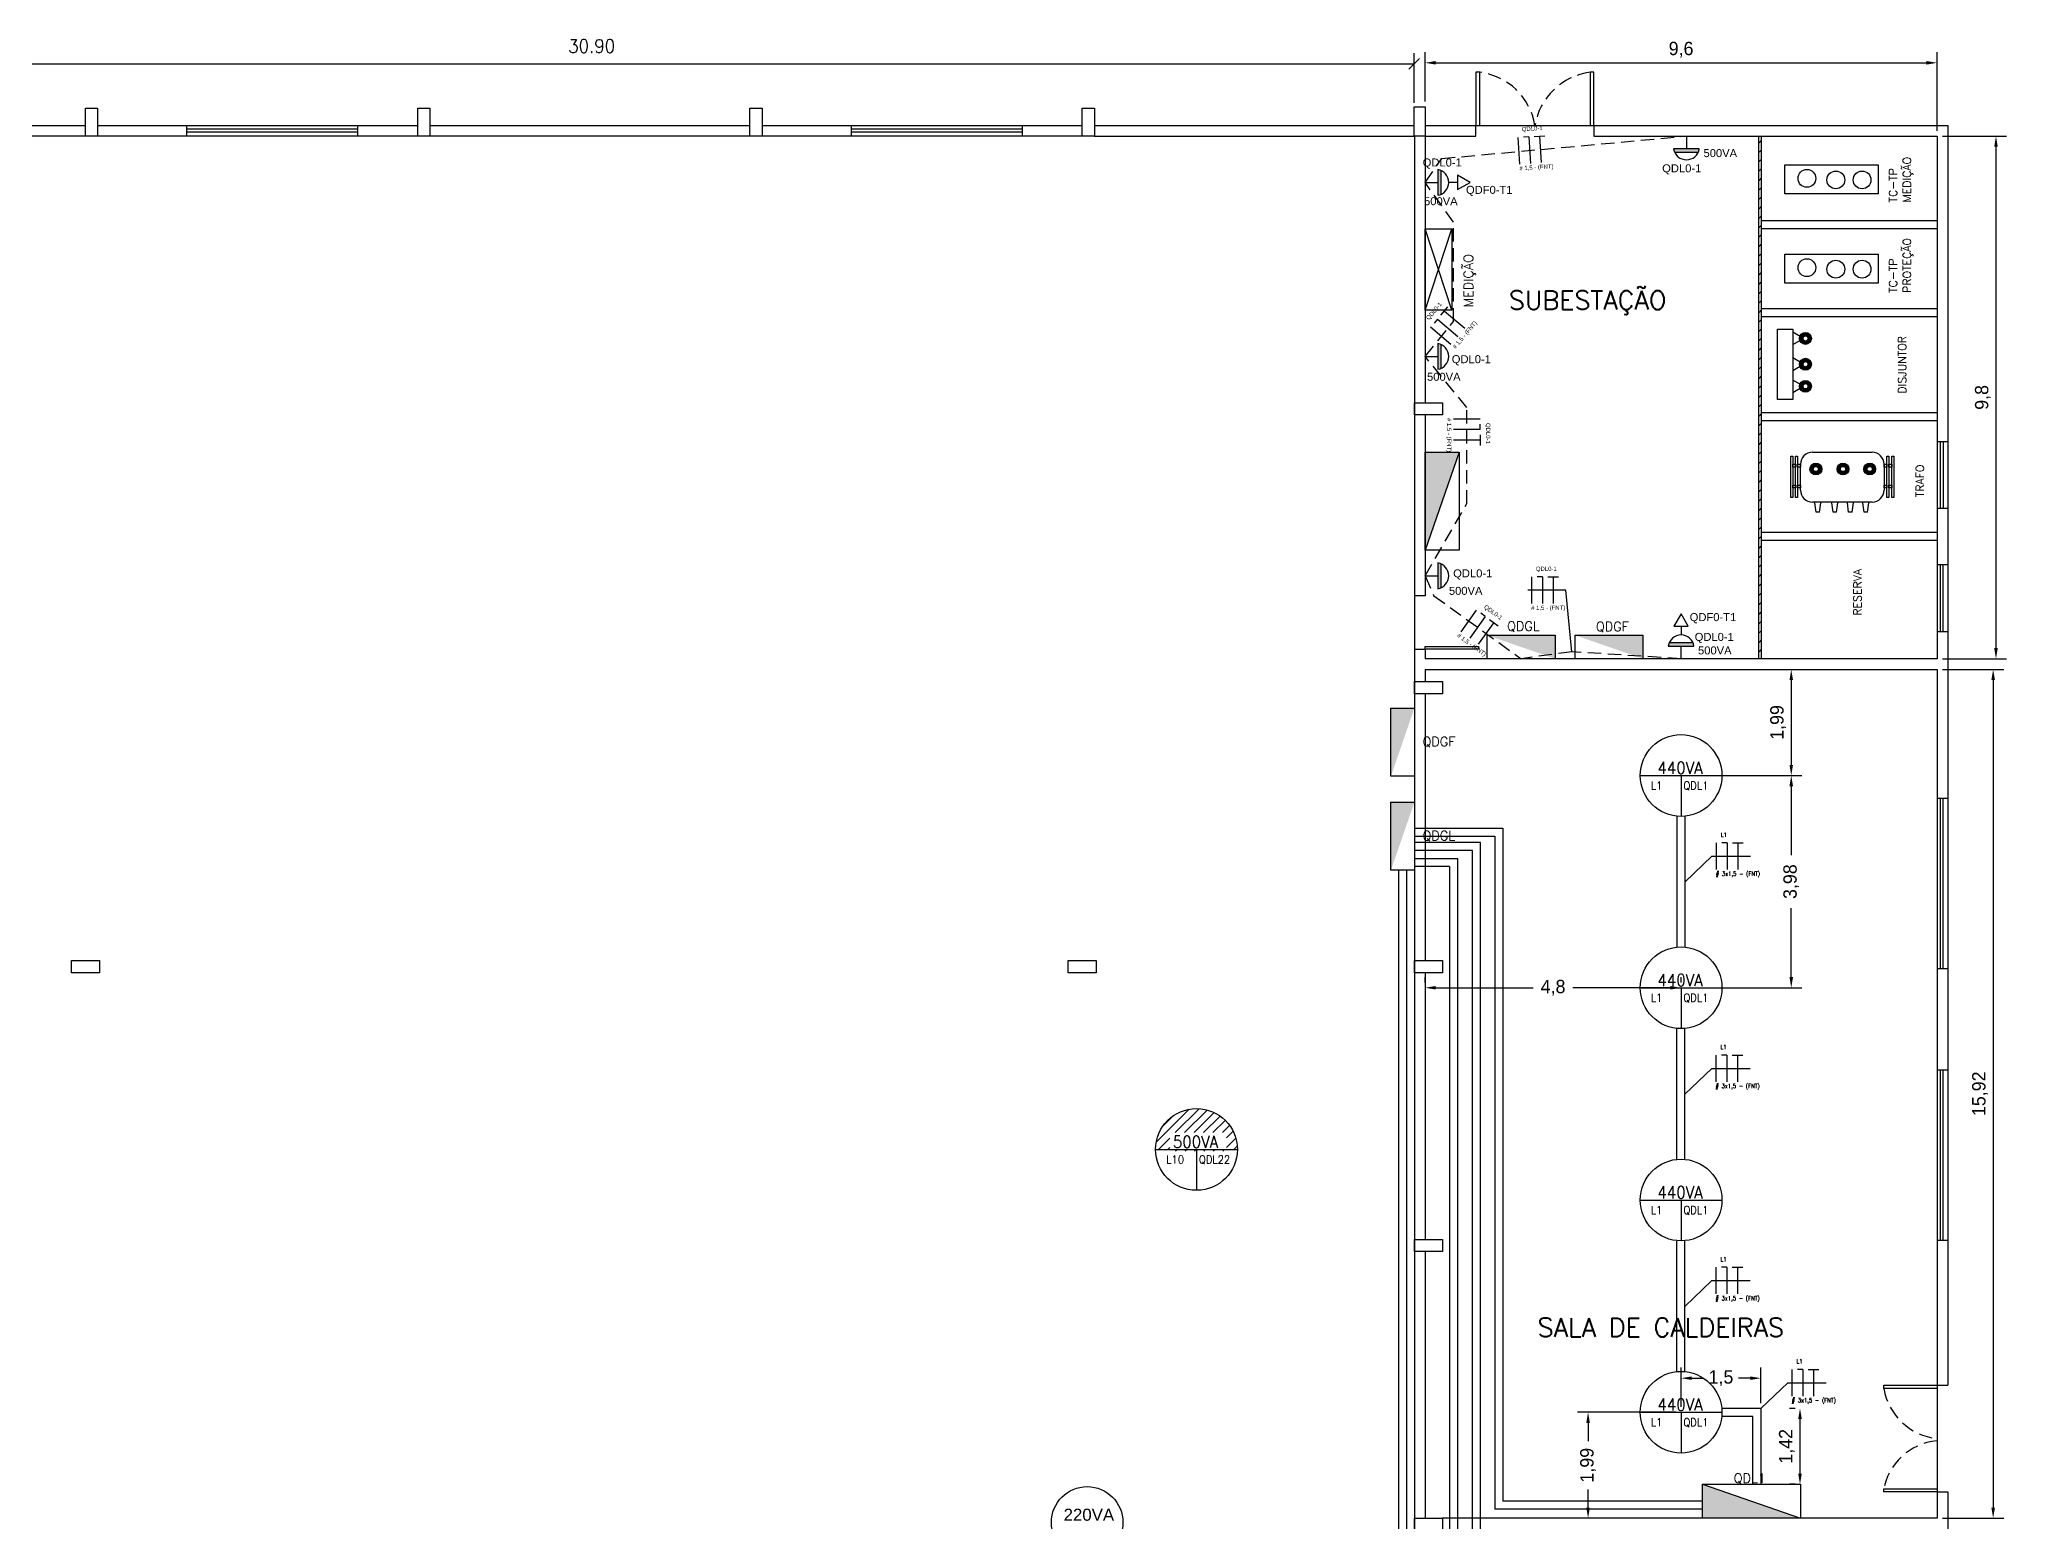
# Model space of a CAD drawing. Extents: x 196 to 608, y -49 to 226.
# Drawn here: x 374.36 to 411.25, y 34.85 to 62.64 of the extents above; entities that cross this region are included whole.
import ezdxf

# ---------------------------------------------------------------- set-up
doc = ezdxf.new("R2010")
doc.units = 0
doc.header["$MEASUREMENT"] = 0
doc.linetypes.add('DASHED2', pattern=[0.375, 0.25, -0.125])
for name, color, linetype in [('_ARQ', 5, 'Continuous'), ('_ARQ-TEXTO', 4, 'Continuous'), ('_COTAS', 4, 'Continuous'), ('_ELT-ELETROCALHAS', 1, 'Continuous'), ('_ELT-LUMINARIAS', 3, 'Continuous'), ('_ELT-MÁQUINAS', 3, 'Continuous'), ('_ELT-PONTO', 2, 'Continuous'), ('_ELT-PONTO-TEXTO', 4, 'Continuous'), ('_ELT_ELETRODUTO_COT', 1, 'Continuous'), ('_ELT_ELETRODUTOS', 6, 'Continuous'), ('ELET_FIAÇÃO', 1, 'Continuous')]:
    doc.layers.add(name, color=color, linetype=linetype)
doc.styles.add('ARIAL', font='arial.ttf')
doc.styles.add('ROMANS', font='romans')
doc.styles.add('textstyle3', font='romans')
doc.styles.add('textstyle4', font='arial.ttf')
doc.styles.add('textstyle5', font='')
doc.styles.add('textstyle6', font='Standard')
doc.styles.get('textstyle5').set_extended_font_data('Standard')
doc.dimstyles.new('QCADDimStyle', dxfattribs={"dimscale": 0, "dimtxt": 0.25, "dimasz": 0.2, "dimexe": 0.2, "dimexo": 0.1, "dimgap": 0.1, "dimtad": 1, "dimtxsty": 'Standard', "dimcen": 2.5, "dimadec": 1, "dimazin": 3, "dimtfac": 1, "dimtmove": 2, "dimatfit": 3, "dimarcsym": 0})

# ---------------------------------------------------------------- blocks, each defined once
blk = doc.blocks.new('_OBLIQUE')
at = {"color": 0, "linetype": 'ByBlock'}
blk.add_line((-0.5, -0.5), (0.5, 0.5), dxfattribs=at)
blk = doc.blocks.new('*D35')
at = {"layer": '_COTAS', "color": 0, "linetype": 'Continuous', "lineweight": -2, "transparency": 16777216}
for p, q in [((400.343, 61.476), (400.343, 62.402)), ((409.943, 60.928), (409.943, 62.402)), ((400.543, 62.202), (409.743, 62.202))]:
    blk.add_line(p, q, dxfattribs=at)
at = {"layer": '_COTAS', "color": 0, "linetype": 'Continuous', "transparency": 16777216}
for points in [[(400.543, 62.236), (400.543, 62.169), (400.343, 62.202)], [(409.743, 62.236), (409.743, 62.169), (409.943, 62.202)]]:
    blk.add_solid(points, dxfattribs=at)
at = {"layer": 'DEFPOINTS', "color": 0, "linetype": 'Continuous', "transparency": 16777216}
for p in [(409.943, 62.202), (400.343, 61.376), (409.943, 60.828)]:
    blk.add_point(p, dxfattribs=at)
at = {"layer": '_COTAS', "color": 0, "linetype": 'Continuous', "transparency": 16777216, "insert": (405.143, 62.448), "char_height": 0.25, "attachment_point": 5}
blk.add_mtext('9,6', dxfattribs=at)
blk = doc.blocks.new('*D36')
at = {"layer": '_COTAS', "color": 0, "linetype": 'Continuous', "lineweight": -2, "transparency": 16777216}
for p, q in [((410.043, 60.828), (411.247, 60.828)), ((411.047, 60.628), (411.047, 51.228)), ((410.043, 51.028), (411.247, 51.028))]:
    blk.add_line(p, q, dxfattribs=at)
at = {"layer": '_COTAS', "color": 0, "linetype": 'Continuous', "transparency": 16777216}
for points in [[(411.014, 60.628), (411.081, 60.628), (411.047, 60.828)], [(411.014, 51.228), (411.081, 51.228), (411.047, 51.028)]]:
    blk.add_solid(points, dxfattribs=at)
at = {"layer": 'DEFPOINTS', "color": 0, "linetype": 'Continuous', "transparency": 16777216}
for p in [(409.943, 60.828), (409.943, 51.028), (411.047, 51.028)]:
    blk.add_point(p, dxfattribs=at)
at = {"layer": '_COTAS', "color": 0, "linetype": 'Continuous', "transparency": 16777216, "insert": (410.802, 55.928), "char_height": 0.25, "attachment_point": 5, "rotation": 90}
blk.add_mtext('9,8', dxfattribs=at)
blk = doc.blocks.new('*D37')
at = {"layer": '_COTAS', "color": 0, "linetype": 'Continuous', "lineweight": -2, "transparency": 16777216}
for p, q in [((410.043, 50.828), (411.194, 50.828)), ((410.994, 50.628), (410.994, 35.111)), ((410.043, 34.911), (411.194, 34.911))]:
    blk.add_line(p, q, dxfattribs=at)
at = {"layer": '_COTAS', "color": 0, "linetype": 'Continuous', "transparency": 16777216}
for points in [[(410.961, 50.628), (411.028, 50.628), (410.994, 50.828)], [(410.961, 35.111), (411.028, 35.111), (410.994, 34.911)]]:
    blk.add_solid(points, dxfattribs=at)
at = {"layer": 'DEFPOINTS', "color": 0, "linetype": 'Continuous', "transparency": 16777216}
for p in [(409.943, 50.828), (409.943, 34.911), (410.994, 34.911)]:
    blk.add_point(p, dxfattribs=at)
at = {"layer": '_COTAS', "color": 0, "linetype": 'Continuous', "transparency": 16777216, "insert": (410.749, 42.87), "char_height": 0.25, "attachment_point": 5, "rotation": 90}
blk.add_mtext('15,92', dxfattribs=at)
blk = doc.blocks.new('LAMP_VaporMetal')
at = {"layer": '_ELT-LUMINARIAS', "linetype": 'Continuous'}
blk.add_circle((0, 0), 0.766, dxfattribs=at)
at = {"layer": '_ELT-MÁQUINAS', "linetype": 'Continuous'}
for p, q in [((-0.766, 0), (0.766, 0)), ((0, 0), (0, -0.766))]:
    blk.add_line(p, q, dxfattribs=at)
at = {"layer": '_ELT-LUMINARIAS', "linetype": 'Continuous', "style": 'textstyle4'}
for tag, p, height in [('220VA', (-0.442, 0.031), 0.226), ('L34', (-0.568, -0.263), 0.15), ('QDL5', (0.044, -0.263), 0.15)]:
    blk.add_attdef(tag, p, '', height=height, dxfattribs=at)
blk = doc.blocks.new('LAMP_Recapagem')
at = {"layer": '_ELT-LUMINARIAS', "linetype": 'Continuous', "transparency": 33554687}
h = blk.add_hatch(dxfattribs=at)
h.set_pattern_fill('ANSI31', color=256, style=0, pattern_type=0)
h.set_pattern_definition([(45, (-325.58795, -41.82564), (-0.08838835, 0.08838835), [])])
edge = h.paths.add_edge_path(flags=0)
edge.add_line((-0.766, 0), (0.766, 0))
edge.add_arc((0, 0), 0.766, 0, 180)
h.paths.add_polyline_path([(-0.5, -0.03), (0.562, -0.03), (0.562, 0.315), (-0.5, 0.315)], flags=0)
at = {"layer": '_ELT-LUMINARIAS', "linetype": 'Continuous'}
blk.add_circle((0, 0), 0.766, dxfattribs=at)
at = {"layer": '_ELT-MÁQUINAS', "linetype": 'Continuous'}
for p, q in [((-0.766, 0), (0.766, 0)), ((0, 0), (0, -0.766))]:
    blk.add_line(p, q, dxfattribs=at)
at = {"layer": '_ELT-LUMINARIAS', "linetype": 'Continuous', "style": 'textstyle4'}
for tag, p, height in [('990VA', (-0.442, 0.031), 0.226), ('L34', (-0.568, -0.263), 0.15), ('QDL5', (0.044, -0.263), 0.15)]:
    blk.add_attdef(tag, p, '', height=height, dxfattribs=at)
blk = doc.blocks.new('*D50')
at = {"layer": '_COTAS', "color": 0, "linetype": 'Continuous', "lineweight": -2, "transparency": 16777216}
for p, q in [((405.243, 50.828), (407.409, 50.828)), ((407.209, 50.628), (407.209, 49.038)), ((405.243, 48.838), (407.409, 48.838))]:
    blk.add_line(p, q, dxfattribs=at)
at = {"layer": '_COTAS', "color": 0, "linetype": 'Continuous', "transparency": 16777216}
for points in [[(407.176, 50.628), (407.242, 50.628), (407.209, 50.828)], [(407.176, 49.038), (407.242, 49.038), (407.209, 48.838)]]:
    blk.add_solid(points, dxfattribs=at)
at = {"layer": 'DEFPOINTS', "color": 0, "linetype": 'Continuous', "transparency": 16777216}
for p in [(405.143, 50.828), (405.143, 48.838), (407.209, 48.838)]:
    blk.add_point(p, dxfattribs=at)
at = {"layer": '_COTAS', "color": 0, "linetype": 'Continuous', "transparency": 16777216, "insert": (406.963, 49.833), "char_height": 0.25, "attachment_point": 5, "rotation": 90}
blk.add_mtext('1,99', dxfattribs=at)
blk = doc.blocks.new('*D51')
at = {"layer": '_COTAS', "color": 0, "linetype": 'Continuous', "lineweight": -2, "transparency": 16777216}
for p, q in [((405.243, 48.838), (407.409, 48.838)), ((407.209, 48.638), (407.209, 47.344)), ((407.209, 45.058), (407.209, 46.352)), ((405.243, 44.858), (407.409, 44.858))]:
    blk.add_line(p, q, dxfattribs=at)
at = {"layer": '_COTAS', "color": 0, "linetype": 'Continuous', "transparency": 16777216}
for points in [[(407.176, 48.638), (407.242, 48.638), (407.209, 48.838)], [(407.176, 45.058), (407.242, 45.058), (407.209, 44.858)]]:
    blk.add_solid(points, dxfattribs=at)
at = {"layer": 'DEFPOINTS', "color": 0, "linetype": 'Continuous', "transparency": 16777216}
for p in [(405.143, 48.838), (405.143, 44.858), (407.209, 44.858)]:
    blk.add_point(p, dxfattribs=at)
at = {"layer": '_COTAS', "color": 0, "linetype": 'Continuous', "transparency": 16777216, "insert": (407.209, 46.848), "char_height": 0.25, "attachment_point": 5, "rotation": 90}
blk.add_mtext('3,98', dxfattribs=at)
blk = doc.blocks.new('*D52')
at = {"layer": '_COTAS', "color": 0, "linetype": 'Continuous', "lineweight": -2, "transparency": 16777216}
for p, q in [((400.343, 44.958), (400.343, 45.058)), ((405.143, 44.958), (405.143, 45.058)), ((400.543, 44.858), (402.372, 44.858)), ((404.943, 44.858), (403.114, 44.858))]:
    blk.add_line(p, q, dxfattribs=at)
at = {"layer": '_COTAS', "color": 0, "linetype": 'Continuous', "transparency": 16777216}
for points in [[(400.543, 44.891), (400.543, 44.825), (400.343, 44.858)], [(404.943, 44.891), (404.943, 44.825), (405.143, 44.858)]]:
    blk.add_solid(points, dxfattribs=at)
at = {"layer": 'DEFPOINTS', "color": 0, "linetype": 'Continuous', "transparency": 16777216}
for p in [(400.343, 44.858), (400.343, 44.858), (405.143, 44.858)]:
    blk.add_point(p, dxfattribs=at)
at = {"layer": '_COTAS', "color": 0, "linetype": 'Continuous', "transparency": 16777216, "insert": (402.743, 44.858), "char_height": 0.25, "attachment_point": 5}
blk.add_mtext('4,8', dxfattribs=at)
blk = doc.blocks.new('*D53')
at = {"layer": '_COTAS', "color": 0, "linetype": 'Continuous', "lineweight": -2, "transparency": 16777216}
for p, q in [((405.043, 36.898), (403.2, 36.898)), ((403.4, 36.698), (403.4, 36.359)), ((403.4, 35.111), (403.4, 35.45)), ((405.043, 34.911), (403.2, 34.911))]:
    blk.add_line(p, q, dxfattribs=at)
at = {"layer": '_COTAS', "color": 0, "linetype": 'Continuous', "transparency": 16777216}
for points in [[(403.366, 36.698), (403.433, 36.698), (403.4, 36.898)], [(403.366, 35.111), (403.433, 35.111), (403.4, 34.911)]]:
    blk.add_solid(points, dxfattribs=at)
at = {"layer": 'DEFPOINTS', "color": 0, "linetype": 'Continuous', "transparency": 16777216}
for p in [(405.143, 36.898), (403.4, 34.911), (405.143, 34.911)]:
    blk.add_point(p, dxfattribs=at)
at = {"layer": '_COTAS', "color": 0, "linetype": 'Continuous', "transparency": 16777216, "insert": (403.4, 35.905), "char_height": 0.25, "attachment_point": 5, "rotation": 90}
blk.add_mtext('1,99', dxfattribs=at)
blk = doc.blocks.new('FIACAO_LUM_ELETRO_DIR')
at = {"layer": 'ELET_FIAÇÃO', "color": 4, "linetype": 'Continuous'}
for p, q in [((0.589, 0.233), (0.589, 0.733)), ((0.789, 0.733), (0.689, 0.733)), ((0.789, 0.733), (0.789, 0.233)), ((0.889, 0.733), (1.089, 0.733)), ((0.989, 0.733), (0.989, 0.233))]:
    blk.add_line(p, q, dxfattribs=at)
at = {"layer": 'ELET_FIAÇÃO', "color": 7, "linetype": 'Continuous'}
for points in [[(0.505, 0.483), (0, 0)], [(0.505, 0.483), (1.227, 0.483)]]:
    blk.add_lwpolyline(points, dxfattribs=at)
at = {"layer": 'ELET_FIAÇÃO', "color": 4, "linetype": 'Continuous', "style": 'textstyle4'}
for tag, p in [('C', (0.668, 0.843)), ('B', (0.575, 0.113))]:
    blk.add_attdef(tag, p, '', height=0.08, dxfattribs=at)
blk = doc.blocks.new('*D68')
at = {"layer": '_ELT_ELETRODUTO_COT', "color": 0, "linetype": 'Continuous', "lineweight": -2, "transparency": 16777216}
for p, q in [((407.283, 36.97), (407.173, 36.97)), ((407.373, 35.748), (407.373, 36.77)), ((407.283, 35.548), (407.173, 35.548))]:
    blk.add_line(p, q, dxfattribs=at)
at = {"layer": '_ELT_ELETRODUTO_COT', "color": 0, "linetype": 'Continuous', "transparency": 16777216}
for points in [[(407.339, 36.77), (407.406, 36.77), (407.373, 36.97)], [(407.339, 35.748), (407.406, 35.748), (407.373, 35.548)]]:
    blk.add_solid(points, dxfattribs=at)
at = {"layer": 'DEFPOINTS', "color": 0, "linetype": 'Continuous', "transparency": 16777216}
for p in [(407.373, 36.97), (407.383, 36.97), (407.383, 35.548)]:
    blk.add_point(p, dxfattribs=at)
at = {"layer": '_ELT_ELETRODUTO_COT', "color": 0, "linetype": 'Continuous', "transparency": 16777216, "insert": (407.127, 36.259), "char_height": 0.25, "attachment_point": 5, "rotation": 90}
blk.add_mtext('1,42', dxfattribs=at)
blk = doc.blocks.new('*D69')
at = {"layer": '_ELT_ELETRODUTO_COT', "color": 0, "linetype": 'Continuous', "lineweight": -2, "transparency": 16777216}
for p, q in [((405.143, 36.998), (405.143, 37.737)), ((406.639, 37.07), (406.639, 37.737)), ((405.343, 37.537), (405.562, 37.537)), ((406.439, 37.537), (406.22, 37.537))]:
    blk.add_line(p, q, dxfattribs=at)
at = {"layer": '_ELT_ELETRODUTO_COT', "color": 0, "linetype": 'Continuous', "transparency": 16777216}
for points in [[(405.343, 37.57), (405.343, 37.504), (405.143, 37.537)], [(406.439, 37.57), (406.439, 37.504), (406.639, 37.537)]]:
    blk.add_solid(points, dxfattribs=at)
at = {"layer": 'DEFPOINTS', "color": 0, "linetype": 'Continuous', "transparency": 16777216}
for p in [(406.639, 37.537), (405.143, 36.898), (406.639, 36.97)]:
    blk.add_point(p, dxfattribs=at)
at = {"layer": '_ELT_ELETRODUTO_COT', "color": 0, "linetype": 'Continuous', "transparency": 16777216, "insert": (405.891, 37.537), "char_height": 0.25, "attachment_point": 5}
blk.add_mtext('1,5', dxfattribs=at)
blk = doc.blocks.new('Arandela AntiExplosao')
at = {"layer": '_ELT-PONTO', "linetype": 'Continuous'}
h = blk.add_hatch(color=256, dxfattribs=at)
h.dxf.hatch_style = 1
h.paths.add_polyline_path([(-0.222, 0.301, 0.067425), (-0.241, 0.238), (0, 0.238), (0.241, 0.238, 0.067425), (0.222, 0.301)])
for p, q in [((-0.241, 0.238), (0, 0.238)), ((0.222, 0.301), (-0.222, 0.301)), ((0, 0), (0, 0.238)), ((0, 0.238), (0.241, 0.238))]:
    blk.add_line(p, q, dxfattribs=at)
blk.add_arc((0, 0.201), 0.244, 8.8166, 171.1834, dxfattribs=at)
blk = doc.blocks.new('FIACAO_LAMP_FNT')
at = {"layer": 'ELET_FIAÇÃO', "color": 4, "linetype": 'Continuous'}
for p, q in [((0, -0.25), (0, 0.25)), ((0.2, 0.25), (0.1, 0.25)), ((0.2, 0.25), (0.2, -0.25)), ((0.3, 0.25), (0.5, 0.25)), ((0.4, 0.25), (0.4, -0.25))]:
    blk.add_line(p, q, dxfattribs=at)
at = {"layer": 'ELET_FIAÇÃO', "color": 4, "linetype": 'Continuous', "style": 'textstyle4'}
for tag, p in [('C', (0.079, 0.36)), ('B', (-0.014, -0.37))]:
    blk.add_attdef(tag, p, '', height=0.08, dxfattribs=at)
blk = doc.blocks.new('TOM_Monof_baixa')
at = {"layer": '_ELT-PONTO'}
for p, q in [((0.166, 0), (0, 0)), ((0.399, 0), (0.166, 0.135)), ((0.166, 0.135), (0.166, -0.135)), ((0.166, -0.135), (0.399, 0))]:
    blk.add_line(p, q, dxfattribs=at)

msp = doc.modelspace()

# ---------------------------------------------------------------- hatches: boundary and pattern name
at = {"layer": '_ARQ', "transparency": 33554687}
h = msp.add_hatch(dxfattribs=at)
h.set_pattern_fill('ANSI31', color=256, style=0, pattern_type=0)
h.set_pattern_definition([(45, (137.35003, -73.14091), (-0.08838835, 0.08838835), [])])
h.paths.add_polyline_path([(406.652, 60.828), (406.6, 60.828), (406.6, 51.028), (406.652, 51.028)], flags=0)
at = {"layer": '_ELT-PONTO', "linetype": 'Continuous', "transparency": 33554687}
h = msp.add_hatch(color=256, dxfattribs=at)
edge = h.paths.add_edge_path(flags=0)
edge.add_arc((407.475, 57.034), 0.111, 180, 360)
edge.add_arc((407.475, 57.034), 0.111, 0, 180)
edge = h.paths.add_edge_path(flags=0)
edge.add_arc((407.475, 57.034), 0.0492, 180, 360, ccw=False)
edge.add_arc((407.475, 57.034), 0.0492, 0, 180, ccw=False)
h = msp.add_hatch(color=256, dxfattribs=at)
edge = h.paths.add_edge_path(flags=0)
edge.add_arc((407.475, 56.55), 0.111, 180, 360)
edge.add_arc((407.475, 56.55), 0.111, 0, 180)
edge = h.paths.add_edge_path(flags=0)
edge.add_arc((407.475, 56.55), 0.0492, 180, 360, ccw=False)
edge.add_arc((407.475, 56.55), 0.0492, 0, 180, ccw=False)
h = msp.add_hatch(color=256, dxfattribs=at)
edge = h.paths.add_edge_path(flags=0)
edge.add_arc((407.475, 56.137), 0.111, 180, 360)
edge.add_arc((407.475, 56.137), 0.111, 0, 180)
edge = h.paths.add_edge_path(flags=0)
edge.add_arc((407.475, 56.137), 0.0492, 180, 360, ccw=False)
edge.add_arc((407.475, 56.137), 0.0492, 0, 180, ccw=False)
for points in [[(400.343, 53.061), (400.98, 54.901), (400.343, 54.901)], [(399.703, 48.826), (400.143, 50.099), (399.703, 50.099)], [(399.703, 47.062), (400.143, 48.336), (399.703, 48.336)], [(407.383, 34.911), (405.543, 35.548), (405.543, 34.911)]]:
    msp.add_hatch(color=256, dxfattribs=at).paths.add_polyline_path(points, flags=0)
h = msp.add_hatch(color=256, dxfattribs=at)
edge = h.paths.add_edge_path(flags=0)
edge.add_arc((407.671, 54.585), 0.111, 0, 180)
edge.add_arc((407.671, 54.585), 0.111, 180, 360)
edge = h.paths.add_edge_path(flags=0)
edge.add_arc((407.671, 54.585), 0.0492, 0, 180, ccw=False)
edge.add_arc((407.671, 54.585), 0.0492, 180, 360, ccw=False)
h = msp.add_hatch(color=256, dxfattribs=at)
edge = h.paths.add_edge_path(flags=0)
edge.add_arc((408.179, 54.585), 0.111, 270, 450)
edge.add_arc((408.179, 54.585), 0.111, 90, 270)
edge = h.paths.add_edge_path(flags=0)
edge.add_arc((408.179, 54.585), 0.0492, -90, 90, ccw=False)
edge.add_arc((408.179, 54.585), 0.0492, 90, 270, ccw=False)
h = msp.add_hatch(color=256, dxfattribs=at)
edge = h.paths.add_edge_path(flags=0)
edge.add_arc((408.68, 54.585), 0.111, 0, 180)
edge.add_arc((408.68, 54.585), 0.111, 180, 360)
edge = h.paths.add_edge_path(flags=0)
edge.add_arc((408.68, 54.585), 0.0492, 0, 180, ccw=False)
edge.add_arc((408.68, 54.585), 0.0492, 180, 360, ccw=False)
at = {"layer": '_ELT-PONTO', "linetype": 'Continuous'}
for points in [[(401.507, 51.469), (402.78, 51.028), (402.78, 51.469)], [(403.156, 51.469), (404.429, 51.028), (404.429, 51.469)]]:
    msp.add_hatch(color=256, dxfattribs=at).paths.add_polyline_path(points)

# ---------------------------------------------------------------- linework, layer by layer
at = {"layer": '_ARQ'}
for p, q in [((369.226, 61.028), (375.226, 61.028)), ((375.456, 61.028), (381.456, 61.028)), ((377.129, 60.825), (377.129, 61.028)), ((377.129, 60.963), (380.326, 60.963)), ((377.129, 60.91), (380.326, 60.91)), ((380.329, 61.028), (380.329, 60.825)), ((381.685, 61.028), (387.685, 61.028)), ((387.914, 61.028), (393.914, 61.028)), ((389.587, 60.825), (389.587, 61.028)), ((389.587, 60.963), (392.784, 60.963)), ((389.587, 60.91), (392.784, 60.91)), ((392.787, 61.028), (392.787, 60.825)), ((394.143, 61.028), (400.141, 61.028)), ((400.343, 61.028), (410.143, 61.028)), ((410.143, 61.028), (410.143, 37.405)), ((394.143, 60.828), (400.143, 60.828)), ((400.143, 60.828), (400.143, 22.343)), ((400.343, 60.828), (400.343, 55.828)), ((400.343, 60.828), (401.298, 60.828)), ((403.508, 60.828), (409.943, 60.828)), ((406.6, 51.028), (406.6, 60.828)), ((406.652, 51.028), (406.652, 60.828)), ((409.943, 60.828), (409.943, 51.028)), ((406.652, 59.248), (409.943, 59.248)), ((406.652, 59.098), (409.943, 59.098)), ((406.652, 57.598), (409.943, 57.598)), ((406.652, 57.448), (409.943, 57.448)), ((406.652, 55.648), (409.943, 55.648)), ((406.652, 55.498), (409.943, 55.498)), ((409.943, 55.103), (410.146, 55.103)), ((410.008, 53.853), (410.008, 55.103)), ((410.061, 53.853), (410.061, 55.103)), ((409.943, 53.853), (410.146, 53.853)), ((406.652, 53.398), (409.943, 53.398)), ((406.652, 53.248), (409.943, 53.248)), ((409.941, 52.792), (410.143, 52.792)), ((410.005, 51.541), (410.005, 52.792)), ((410.059, 51.541), (410.059, 52.792)), ((409.941, 51.541), (410.143, 51.541)), ((400.143, 51.207), (400.343, 51.207)), ((400.343, 51.207), (400.343, 51.028)), ((409.943, 51.028), (400.343, 51.028)), ((400.343, 50.828), (409.943, 50.828)), ((400.343, 50.828), (400.343, 50.599)), ((409.943, 50.828), (409.943, 37.405)), ((400.343, 50.37), (400.343, 45.37)), ((409.943, 48.411), (410.143, 48.411)), ((410.005, 45.211), (410.005, 48.408)), ((410.059, 45.211), (410.059, 48.408)), ((400.343, 45.14), (400.343, 40.14)), ((410.143, 45.211), (409.943, 45.211)), ((409.943, 43.321), (410.143, 43.321)), ((410.005, 40.121), (410.005, 43.318)), ((410.059, 40.121), (410.059, 43.318)), ((400.343, 39.911), (400.343, 34.911)), ((410.143, 40.121), (409.943, 40.121)), ((409.943, 37.405), (410.143, 37.405)), ((409.943, 35.405), (410.143, 35.405)), ((409.943, 35.405), (409.943, 34.911)), ((410.143, 35.405), (410.143, 30.742)), ((409.943, 34.911), (400.668, 34.911))]:
    msp.add_line(p, q, dxfattribs=at)
at = {"layer": '_ARQ', "linetype": 'Continuous'}
for p, q in [((401.298, 61.026), (403.508, 61.026)), ((401.298, 60.828), (401.298, 61.026)), ((403.508, 61.026), (403.508, 60.828)), ((393.914, 60.828), (356.768, 60.828)), ((400.343, 55.599), (400.343, 52.207)), ((400.343, 52.207), (400.143, 52.207)), ((409.943, 37.405), (409.943, 35.405))]:
    msp.add_line(p, q, dxfattribs=at)
for points in [[(401.298, 61.026), (401.368, 61.026), (401.368, 62.026), (401.298, 62.026)], [(403.438, 61.026), (403.508, 61.026), (403.508, 62.026), (403.438, 62.026)], [(400.343, 60.828), (400.141, 60.828), (400.141, 61.376), (400.343, 61.376)], [(409.943, 37.345), (408.943, 37.345), (408.943, 37.405), (409.943, 37.405)], [(409.943, 35.405), (408.943, 35.405), (408.943, 35.465), (409.943, 35.465)]]:
    msp.add_lwpolyline(points, close=True, dxfattribs=at)
at = {"layer": '_ARQ'}
for points in [[(375.456, 61.353), (375.456, 60.828), (375.226, 60.828), (375.226, 61.353)], [(381.685, 61.353), (381.685, 60.828), (381.456, 60.828), (381.456, 61.353)], [(387.914, 61.353), (387.914, 60.828), (387.685, 60.828), (387.685, 61.353)], [(394.143, 61.353), (394.143, 60.828), (393.914, 60.828), (393.914, 61.353)], [(400.143, 55.828), (400.668, 55.828), (400.668, 55.599), (400.143, 55.599)], [(400.343, 51.207), (400.343, 51.257), (401.343, 51.257), (401.343, 51.207)], [(400.143, 50.599), (400.668, 50.599), (400.668, 50.37), (400.143, 50.37)], [(374.964, 45.37), (375.489, 45.37), (375.489, 45.14), (374.964, 45.14)], [(393.652, 45.37), (394.176, 45.37), (394.176, 45.14), (393.652, 45.14)], [(400.143, 45.37), (400.668, 45.37), (400.668, 45.14), (400.143, 45.14)], [(400.143, 40.14), (400.668, 40.14), (400.668, 39.911), (400.143, 39.911)], [(400.143, 34.911), (400.668, 34.911), (400.668, 34.682), (400.143, 34.682)]]:
    msp.add_lwpolyline(points, close=True, dxfattribs=at)
at = {"layer": '_ARQ', "linetype": 'DASHED2'}
for centre, radius, start, end in [((401.215, 60.832), 1.204, 9.3793, 82.7104), ((403.591, 60.83), 1.204, 97.2896, 170.6207), ((410.064, 37.535), 1.136, 189.6213, 263.9217), ((410.056, 35.235), 1.136, 96.0783, 170.3787)]:
    msp.add_arc(centre, radius, start, end, dxfattribs=at)
at = {"layer": '_COTAS', "linetype": 'Continuous'}
for p, q in [((400.141, 61.453), (400.141, 62.381)), ((369.226, 62.181), (400.141, 62.181))]:
    msp.add_line(p, q, dxfattribs=at)
at = {"layer": '_ELT-ELETROCALHAS', "linetype": 'Continuous'}
for p, q in [((405.068, 45.618), (405.068, 48.069)), ((405.218, 45.618), (405.218, 48.069)), ((405.063, 41.638), (405.063, 44.089)), ((405.213, 41.638), (405.213, 44.089)), ((405.063, 37.658), (405.063, 40.109)), ((405.213, 37.658), (405.213, 40.109)), ((406.639, 36.97), (405.906, 36.97)), ((406.639, 36.97), (406.639, 35.548)), ((406.489, 36.82), (405.905, 36.82)), ((406.489, 35.548), (406.489, 36.82))]:
    msp.add_line(p, q, dxfattribs=at)
at = {"layer": '_ELT-ELETROCALHAS', "color": 8, "linetype": 'Continuous'}
for p, q in [((400.143, 47.849), (401.801, 47.849)), ((400.143, 47.699), (401.651, 47.699)), ((401.382, 47.583), (400.143, 47.583)), ((401.382, 34.442), (401.382, 47.583)), ((401.651, 47.699), (401.651, 35.08)), ((401.801, 47.849), (401.801, 35.23)), ((401.232, 47.433), (400.143, 47.433)), ((400.143, 47.281), (400.954, 47.281)), ((400.954, 47.281), (400.954, 25.014)), ((401.232, 34.292), (401.232, 47.433)), ((399.848, 47.062), (399.848, 22.712)), ((399.998, 47.062), (399.998, 22.562)), ((400.804, 47.131), (400.143, 47.131)), ((400.804, 47.131), (400.804, 24.864)), ((405.543, 35.08), (401.651, 35.08)), ((405.543, 35.23), (401.801, 35.23))]:
    msp.add_line(p, q, dxfattribs=at)
at = {"layer": '_ELT-LUMINARIAS', "linetype": 'Continuous'}
msp.add_circle((394.008, 34.833), 0.671, dxfattribs=at)
at = {"layer": '_ELT-PONTO', "linetype": 'Continuous'}
for p, q in [((400.343, 57.565), (400.844, 59.092)), ((400.844, 57.565), (400.343, 59.092)), ((400.98, 54.901), (400.343, 53.061)), ((407.382, 54.189), (407.382, 54.675)), ((407.607, 54.9), (408.723, 54.9)), ((408.948, 54.675), (408.948, 54.189)), ((408.723, 53.964), (407.607, 53.964)), ((407.673, 53.779), (407.651, 53.951)), ((407.738, 53.779), (407.763, 53.951)), ((407.993, 53.779), (407.971, 53.951)), ((408.058, 53.779), (408.083, 53.951)), ((408.244, 53.964), (408.083, 53.964)), ((408.283, 53.779), (408.261, 53.951)), ((408.348, 53.779), (408.373, 53.951)), ((408.576, 53.779), (408.554, 53.951)), ((408.641, 53.779), (408.666, 53.951)), ((407.738, 53.779), (407.673, 53.779)), ((408.058, 53.779), (407.993, 53.779)), ((408.348, 53.779), (408.283, 53.779)), ((408.641, 53.779), (408.576, 53.779)), ((405.543, 35.548), (407.383, 34.911))]:
    msp.add_line(p, q, dxfattribs=at)
for points in [[(407.086, 59.743), (407.086, 60.286), (408.838, 60.286), (408.838, 59.743)], [(400.343, 59.092), (400.844, 59.092), (400.844, 57.565), (400.343, 57.565)], [(407.086, 58.069), (407.086, 58.612), (408.838, 58.612), (408.838, 58.069)], [(406.954, 55.89), (406.954, 57.21), (407.236, 57.21), (407.236, 55.89)], [(407.439, 57.034), (407.236, 57.151), (407.236, 56.917)], [(407.439, 56.55), (407.236, 56.667), (407.236, 56.433)], [(407.439, 56.137), (407.236, 56.254), (407.236, 56.02)], [(400.343, 54.901), (400.98, 54.901), (400.98, 53.061), (400.343, 53.061)], [(407.237, 54.049), (407.199, 54.049), (407.199, 54.825), (407.237, 54.825)], [(407.29, 54.623), (407.236, 54.623), (407.236, 54.675), (407.29, 54.675)], [(407.328, 54.049), (407.29, 54.049), (407.29, 54.825), (407.328, 54.825)], [(407.382, 54.623), (407.328, 54.623), (407.328, 54.675), (407.382, 54.675)], [(409.002, 54.623), (408.948, 54.623), (408.948, 54.675), (409.002, 54.675)], [(409.04, 54.049), (409.002, 54.049), (409.002, 54.825), (409.04, 54.825)], [(409.094, 54.623), (409.04, 54.623), (409.04, 54.675), (409.094, 54.675)], [(409.132, 54.049), (409.094, 54.049), (409.094, 54.825), (409.132, 54.825)], [(407.29, 54.232), (407.236, 54.232), (407.236, 54.284), (407.29, 54.284)], [(407.382, 54.232), (407.328, 54.232), (407.328, 54.284), (407.382, 54.284)], [(409.002, 54.232), (408.948, 54.232), (408.948, 54.284), (409.002, 54.284)], [(409.094, 54.232), (409.04, 54.232), (409.04, 54.284), (409.094, 54.284)], [(402.78, 51.469), (402.78, 51.028), (401.507, 51.028), (401.507, 51.469)], [(404.429, 51.469), (404.429, 51.028), (403.156, 51.028), (403.156, 51.469)], [(399.703, 50.099), (400.143, 50.099), (400.143, 48.826), (399.703, 48.826)], [(399.703, 48.336), (400.143, 48.336), (400.143, 47.062), (399.703, 47.062)], [(405.543, 34.911), (405.543, 35.548), (407.383, 35.548), (407.383, 34.911)]]:
    msp.add_lwpolyline(points, close=True, dxfattribs=at)
for centre, radius in [((407.503, 60.035), 0.167), ((408.045, 60.006), 0.167), ((408.537, 60.006), 0.167), ((407.503, 58.361), 0.167), ((408.045, 58.332), 0.167), ((408.537, 58.332), 0.167), ((407.475, 57.034), 0.111), ((407.475, 57.034), 0.0492), ((407.475, 56.55), 0.111), ((407.475, 56.55), 0.0492), ((407.475, 56.137), 0.111), ((407.475, 56.137), 0.0492), ((407.671, 54.585), 0.111), ((407.671, 54.585), 0.0492), ((408.179, 54.585), 0.111), ((408.179, 54.585), 0.0492), ((408.68, 54.585), 0.111), ((408.68, 54.585), 0.0492)]:
    msp.add_circle(centre, radius, dxfattribs=at)
for centre, start, end in [((407.607, 54.675), 90, 180), ((408.723, 54.675), 0, 90), ((407.607, 54.189), 180, 270), ((408.723, 54.189), 270, 0)]:
    msp.add_arc(centre, 0.225, start, end, dxfattribs=at)
at = {"layer": '_ELT_ELETRODUTOS', "linetype": 'DASHED2'}
for points in [[(400.343, 59.96), (400.656, 60.408), (405.243, 60.828)], [(400.343, 56.696), (400.877, 57.352), (400.877, 59.213), (400.343, 59.96)], [(400.343, 52.582), (401.129, 53.939), (401.129, 55.739), (400.343, 56.696)], [(400.343, 52.582), (400.509, 52.209), (402.143, 51.028)], [(405.143, 51.028), (403.094, 51.158), (402.143, 51.028)]]:
    msp.add_lwpolyline(points, dxfattribs=at)
at = {"layer": '_ELT_ELETRODUTOS'}
msp.add_lwpolyline([(403.094, 51.158), (402.984, 52.314), (402.273, 52.314)], dxfattribs=at)

# ---------------------------------------------------------------- block references
at = {"layer": '_COTAS', "linetype": 'Continuous', "xscale": 0.2, "yscale": 0.2, "zscale": 0.2}
msp.add_blockref('_OBLIQUE', (400.141, 62.181), dxfattribs=at)
at = {"layer": '_COTAS', "linetype": 'Continuous'}
msp.add_blockref('TOM_Monof_baixa', (400.788, 59.96), dxfattribs=at)
at = {"layer": '_COTAS', "linetype": 'Continuous', "rotation": 90}
msp.add_blockref('TOM_Monof_baixa', (405.143, 51.473), dxfattribs=at)
at = {"layer": '_ELT-ELETROCALHAS', "linetype": 'Continuous'}
ref = msp.add_blockref('FIACAO_LUM_ELETRO_DIR', (405.218, 46.843), dxfattribs=at)
ref.add_attrib('C', 'L1', (405.886, 47.686), dxfattribs={"layer": 'ELET_FIAÇÃO', "color": 4, "linetype": 'Continuous', "height": 0.08, "style": 'textstyle6'})
ref.add_attrib('B', '# 3x1,5 - (FNT)', (405.793, 46.956), dxfattribs={"layer": 'ELET_FIAÇÃO', "color": 4, "linetype": 'Continuous', "height": 0.08, "style": 'textstyle6'})
ref = msp.add_blockref('FIACAO_LUM_ELETRO_DIR', (405.213, 42.863), dxfattribs=at)
ref.add_attrib('C', 'L1', (405.881, 43.706), dxfattribs={"layer": 'ELET_FIAÇÃO', "color": 4, "linetype": 'Continuous', "height": 0.08, "style": 'textstyle6'})
ref.add_attrib('B', '# 3x1,5 - (FNT)', (405.788, 42.976), dxfattribs={"layer": 'ELET_FIAÇÃO', "color": 4, "linetype": 'Continuous', "height": 0.08, "style": 'textstyle6'})
ref = msp.add_blockref('FIACAO_LUM_ELETRO_DIR', (405.213, 38.883), dxfattribs=at)
ref.add_attrib('C', 'L1', (405.881, 39.726), dxfattribs={"layer": 'ELET_FIAÇÃO', "color": 4, "linetype": 'Continuous', "height": 0.08, "style": 'textstyle6'})
ref.add_attrib('B', '# 3x1,5 - (FNT)', (405.788, 38.996), dxfattribs={"layer": 'ELET_FIAÇÃO', "color": 4, "linetype": 'Continuous', "height": 0.08, "style": 'textstyle6'})
ref = msp.add_blockref('FIACAO_LUM_ELETRO_DIR', (406.639, 36.97), dxfattribs=at)
ref.add_attrib('C', 'L1', (407.307, 37.813), dxfattribs={"layer": 'ELET_FIAÇÃO', "color": 4, "linetype": 'Continuous', "height": 0.08, "style": 'textstyle6'})
ref.add_attrib('B', '# 3x1,5 - (FNT)', (407.215, 37.083), dxfattribs={"layer": 'ELET_FIAÇÃO', "color": 4, "linetype": 'Continuous', "height": 0.08, "style": 'textstyle6'})
at = {"layer": '_ELT-LUMINARIAS', "linetype": 'Continuous'}
ref = msp.add_blockref('LAMP_VaporMetal', (405.143, 48.838), dxfattribs=at)
ref.add_attrib('220VA', '440VA', (404.701, 48.869), dxfattribs={"linetype": 'Continuous', "height": 0.2256, "style": 'textstyle6'})
ref.add_attrib('L34', 'L1', (404.575, 48.575), dxfattribs={"linetype": 'Continuous', "height": 0.1501, "style": 'textstyle6'})
ref.add_attrib('QDL5', 'QDL1', (405.187, 48.575), dxfattribs={"linetype": 'Continuous', "height": 0.1501, "style": 'textstyle6'})
ref = msp.add_blockref('LAMP_VaporMetal', (405.143, 44.858), dxfattribs=at)
ref.add_attrib('220VA', '440VA', (404.701, 44.889), dxfattribs={"linetype": 'Continuous', "height": 0.2256, "style": 'textstyle6'})
ref.add_attrib('L34', 'L1', (404.575, 44.595), dxfattribs={"linetype": 'Continuous', "height": 0.1501, "style": 'textstyle6'})
ref.add_attrib('QDL5', 'QDL1', (405.187, 44.595), dxfattribs={"linetype": 'Continuous', "height": 0.1501, "style": 'textstyle6'})
ref = msp.add_blockref('LAMP_Recapagem', (396.058, 41.826), dxfattribs=at)
ref.add_attrib('L34', 'L10', (395.49, 41.563), dxfattribs={"linetype": 'Continuous', "height": 0.1501, "style": 'textstyle6'})
ref.add_attrib('QDL5', 'QDL22', (396.103, 41.563), dxfattribs={"linetype": 'Continuous', "height": 0.1501, "style": 'textstyle6'})
ref.add_attrib('990VA', '500VA', (395.616, 41.857), dxfattribs={"linetype": 'Continuous', "height": 0.2256, "style": 'textstyle6'})
ref = msp.add_blockref('LAMP_VaporMetal', (405.143, 40.878), dxfattribs=at)
ref.add_attrib('220VA', '440VA', (404.701, 40.909), dxfattribs={"linetype": 'Continuous', "height": 0.2256, "style": 'textstyle6'})
ref.add_attrib('L34', 'L1', (404.575, 40.615), dxfattribs={"linetype": 'Continuous', "height": 0.1501, "style": 'textstyle6'})
ref.add_attrib('QDL5', 'QDL1', (405.187, 40.615), dxfattribs={"linetype": 'Continuous', "height": 0.1501, "style": 'textstyle6'})
ref = msp.add_blockref('LAMP_VaporMetal', (405.143, 36.898), dxfattribs=at)
ref.add_attrib('220VA', '440VA', (404.701, 36.929), dxfattribs={"linetype": 'Continuous', "height": 0.2256, "style": 'textstyle6'})
ref.add_attrib('L34', 'L1', (404.575, 36.635), dxfattribs={"linetype": 'Continuous', "height": 0.1501, "style": 'textstyle6'})
ref.add_attrib('QDL5', 'QDL1', (405.187, 36.635), dxfattribs={"linetype": 'Continuous', "height": 0.1501, "style": 'textstyle6'})
at = {"layer": '_ELT-PONTO', "linetype": 'Continuous'}
for p, rotation in [((405.243, 60.828), 180.0000000000233), ((400.343, 59.96), 270.0000000000232), ((400.343, 56.696), 270), ((400.343, 52.582), 270)]:
    msp.add_blockref('Arandela AntiExplosao', p, dxfattribs=dict(at, rotation=rotation))
msp.add_blockref('Arandela AntiExplosao', (405.143, 51.028), dxfattribs=at)
at = {"layer": '_ELT_ELETRODUTOS', "linetype": 'Continuous'}
ref = msp.add_blockref('FIACAO_LAMP_FNT', (402.104, 60.553), dxfattribs=dict(at, rotation=3.789482212721408))
ref.add_attrib('B', '# 1,5 - (FNT)', (402.115, 60.183), dxfattribs={"layer": 'ELET_FIAÇÃO', "color": 4, "linetype": 'Continuous', "height": 0.08, "rotation": 3.7895, "style": 'ARIAL'})
ref.add_attrib('C', 'QDL0-1', (402.159, 60.917), dxfattribs={"layer": 'ELET_FIAÇÃO', "color": 4, "linetype": 'Continuous', "height": 0.08, "rotation": 3.7895, "style": 'ARIAL'})
ref = msp.add_blockref('FIACAO_LAMP_FNT', (400.638, 57.081), dxfattribs=dict(at, rotation=49.86655218363543))
ref.add_attrib('B', '# 1,5 - (FNT)', (400.912, 56.831), dxfattribs={"layer": 'ELET_FIAÇÃO', "color": 4, "linetype": 'Continuous', "height": 0.08, "rotation": 49.8666, "style": 'ARIAL'})
ref.add_attrib('C', 'QDL0-1', (400.414, 57.373), dxfattribs={"layer": 'ELET_FIAÇÃO', "color": 4, "linetype": 'Continuous', "height": 0.08, "rotation": 49.8666, "style": 'ARIAL'})
ref = msp.add_blockref('FIACAO_LAMP_FNT', (401.127, 55.528), dxfattribs=dict(at, rotation=269.8320723386605))
ref.add_attrib('B', '# 1,5 - (FNT)', (400.757, 55.542), dxfattribs={"layer": 'ELET_FIAÇÃO', "color": 4, "linetype": 'Continuous', "height": 0.08, "rotation": 269.8321, "style": 'ARIAL'})
ref.add_attrib('C', 'QDL0-1', (401.487, 55.448), dxfattribs={"layer": 'ELET_FIAÇÃO', "color": 4, "linetype": 'Continuous', "height": 0.08, "rotation": 269.8321, "style": 'ARIAL'})
ref = msp.add_blockref('FIACAO_LAMP_FNT', (402.344, 52.313), dxfattribs=dict(at, rotation=0.2938248531423324))
ref.add_attrib('B', '# 1,5 - (FNT)', (402.332, 51.943), dxfattribs={"layer": 'ELET_FIAÇÃO', "color": 4, "linetype": 'Continuous', "height": 0.08, "rotation": 0.2938, "style": 'ARIAL'})
ref.add_attrib('C', 'QDL0-1', (402.421, 52.674), dxfattribs={"layer": 'ELET_FIAÇÃO', "color": 4, "linetype": 'Continuous', "height": 0.08, "rotation": 0.2938, "style": 'ARIAL'})
ref = msp.add_blockref('FIACAO_LAMP_FNT', (401.164, 51.736), dxfattribs=dict(at, rotation=324.1443126463381))
ref.add_attrib('B', '# 1,5 - (FNT)', (400.936, 51.444), dxfattribs={"layer": 'ELET_FIAÇÃO', "color": 4, "linetype": 'Continuous', "height": 0.08, "rotation": 324.1443, "style": 'ARIAL'})
ref.add_attrib('C', 'QDL0-1', (401.439, 51.981), dxfattribs={"layer": 'ELET_FIAÇÃO', "color": 4, "linetype": 'Continuous', "height": 0.08, "rotation": 324.1443, "style": 'ARIAL'})

# ---------------------------------------------------------------- texts
at = {"layer": '_ARQ-TEXTO', "style": 'textstyle3'}
for s, p in [('SUBESTAÇÃO', (401.914, 57.577)), ('SALA DE CALDEIRAS', (402.452, 38.314))]:
    msp.add_text(s, height=0.35, dxfattribs=at).set_placement(p)
at = {"layer": '_COTAS', "linetype": 'Continuous', "insert": (384.718, 62.517), "char_height": 0.25, "attachment_point": 5, "style": 'textstyle5'}
msp.add_mtext('30.90', dxfattribs=at)
at = {"layer": '_ELT-LUMINARIAS', "linetype": 'Continuous', "style": 'textstyle4'}
msp.add_attdef('220VA', (393.566, 34.864), '', height=0.226, dxfattribs=at)
at = {"layer": '_ELT-PONTO', "linetype": 'Continuous', "char_height": 0.15, "attachment_point": 1, "style": 'ARIAL'}
for s, insert in [('500VA', (405.564, 60.584)), ('QDL0-1', (400.299, 60.408)), ('QDL0-1', (404.789, 60.299)), ('QDF0-T1', (401.11, 59.895)), ('500VA', (400.325, 59.682)), ('QDL0-1', (400.844, 56.72)), ('500VA', (400.38, 56.39)), ('500VA', (400.79, 52.376)), ('QDL0-1', (400.87, 52.704)), ('QDF0-T1', (405.305, 51.883)), ('QDL0-1', (405.399, 51.512)), ('500VA', (405.461, 51.259))]:
    msp.add_mtext_dynamic_manual_height_columns(s, width=3.52102, gutter_width=12.5, heights=[0], dxfattribs=dict(at, insert=insert))
at = {"layer": '_ELT-PONTO-TEXTO', "style": 'textstyle3'}
for s, height, p in [('TC-TP', 0.15, (409.192, 59.583)), ('MEDIÇÃO', 0.15, (409.454, 59.583)), ('PROTEÇÃO', 0.15, (409.454, 57.888)), ('MEDIÇÃO', 0.176, (401.244, 57.613)), ('TC-TP', 0.15, (409.192, 57.888)), ('DISJUNTOR', 0.15, (409.363, 55.999)), ('TRAFO', 0.15, (409.696, 54.057)), ('RESERVA', 0.15, (408.525, 51.837))]:
    msp.add_text(s, height=height, rotation=90, dxfattribs=at).set_placement(p)
at = {"layer": '_ELT-PONTO-TEXTO'}
for s, style, p in [('QDGL', 'ROMANS', (401.881, 51.55)), ('QDGF', 'ROMANS', (403.546, 51.543)), ('QDGF', 'textstyle3', (400.295, 49.386)), ('QDGL', 'textstyle3', (400.295, 47.622)), ('QDL1', 'textstyle3', (406.13, 35.575))]:
    msp.add_text(s, height=0.176, dxfattribs=dict(at, style=style)).set_placement(p)

# ---------------------------------------------------------------- dimensions: what is measured, and where the dimension line sits
at = {"layer": '_COTAS', "linetype": 'Continuous'}
dim = msp.add_linear_dim(base=(409.943, 62.202), p1=(400.343, 61.376), p2=(409.943, 60.828), dimstyle='QCADDimStyle', override={"dimscale": 1, "dimtoh": 0, "dimsah": 1, "dimcen": 0.2, "dimtdec": 2, "dimtofl": 1}, dxfattribs=at)
dim.commit()
dim.dimension.update_dxf_attribs({"geometry": '*D35', "text_midpoint": (405.143, 62.448)})
for base, p1, p2, picture, middle in [((411.047, 51.028), (409.943, 60.828), (409.943, 51.028), '*D36', (410.802, 55.928)), ((407.209, 48.838), (405.143, 50.828), (405.143, 48.838), '*D50', (406.963, 49.833)), ((410.994, 34.911), (409.943, 50.828), (409.943, 34.911), '*D37', (410.749, 42.87))]:
    dim = msp.add_linear_dim(base=base, p1=p1, p2=p2, angle=90, dimstyle='QCADDimStyle', override={"dimscale": 1, "dimtoh": 0, "dimsah": 1, "dimcen": 0.2, "dimtdec": 2, "dimtofl": 1}, dxfattribs=at)
    dim.commit()
    dim.dimension.update_dxf_attribs({"geometry": picture, "text_midpoint": middle})
for base, p1, p2, picture, middle in [((407.209, 44.858), (405.143, 48.838), (405.143, 44.858), '*D51', (407.209, 46.848)), ((403.4, 34.911), (405.143, 36.898), (405.143, 34.911), '*D53', (403.4, 35.905))]:
    dim = msp.add_linear_dim(base=base, p1=p1, p2=p2, angle=90, dimstyle='QCADDimStyle', override={"dimscale": 1, "dimtoh": 0, "dimsah": 1, "dimcen": 0.2, "dimtdec": 2, "dimtofl": 1}, dxfattribs=at)
    dim.commit()
    dim.dimension.update_dxf_attribs({"geometry": picture, "text_midpoint": middle, "dimtype": 160})
dim = msp.add_linear_dim(base=(400.343, 44.858), p1=(405.143, 44.858), p2=(400.343, 44.858), dimstyle='QCADDimStyle', override={"dimscale": 1, "dimtoh": 0, "dimsah": 1, "dimcen": 0.2, "dimtdec": 2, "dimtofl": 1}, dxfattribs=at)
dim.commit()
dim.dimension.update_dxf_attribs({"geometry": '*D52', "text_midpoint": (402.743, 44.858), "dimtype": 160})
at = {"layer": '_ELT_ELETRODUTO_COT', "linetype": 'Continuous'}
dim = msp.add_linear_dim(base=(406.639, 37.537), p1=(405.143, 36.898), p2=(406.639, 36.97), dimstyle='QCADDimStyle', override={"dimscale": 1, "dimtoh": 0, "dimsah": 1, "dimcen": 0.2, "dimtdec": 2, "dimtofl": 1}, dxfattribs=at)
dim.commit()
dim.dimension.update_dxf_attribs({"geometry": '*D69', "text_midpoint": (405.891, 37.537), "dimtype": 160})
dim = msp.add_linear_dim(base=(407.373, 36.97), p1=(407.383, 35.548), p2=(407.383, 36.97), angle=90, dimstyle='QCADDimStyle', override={"dimscale": 1, "dimtoh": 0, "dimsah": 1, "dimcen": 0.2, "dimtdec": 2, "dimtofl": 1}, dxfattribs=at)
dim.commit()
dim.dimension.update_dxf_attribs({"geometry": '*D68', "text_midpoint": (407.127, 36.259)})

doc.saveas('drawing.dxf')
